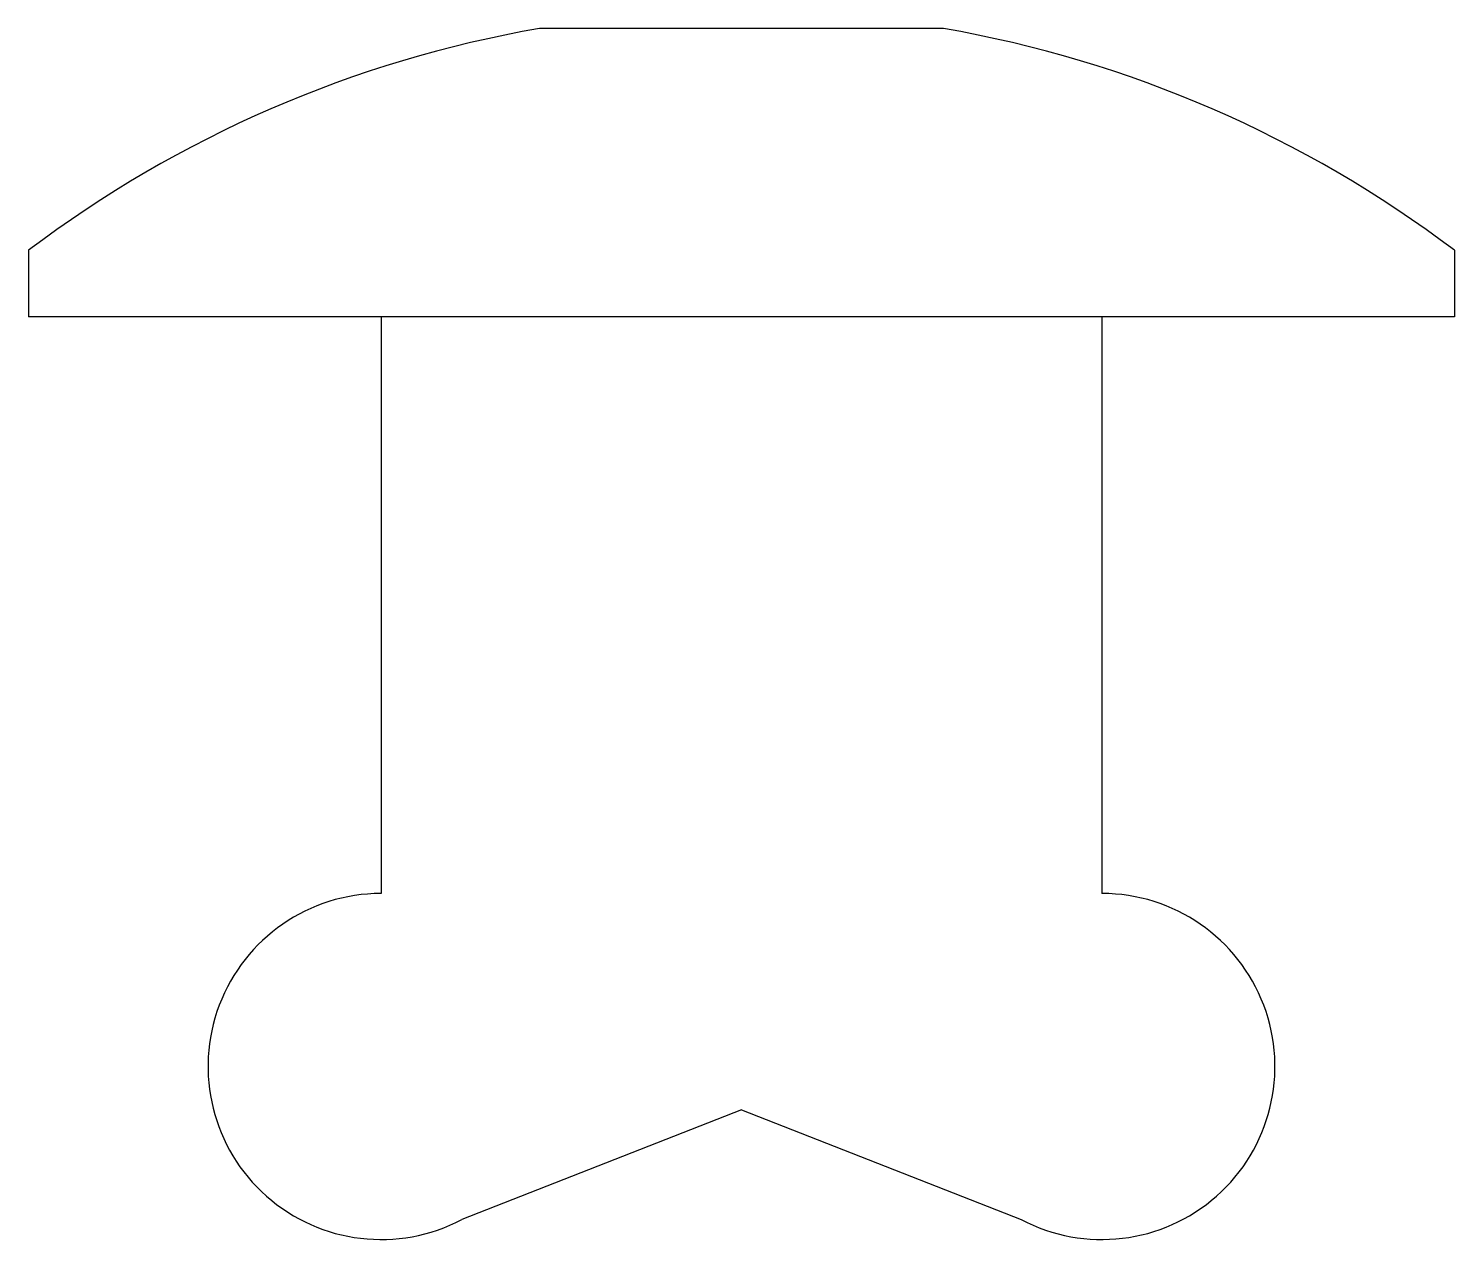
# Model space of a CAD drawing. Extents: x -4.95 to 4.95, y -6.4 to 2.
import ezdxf

# ---------------------------------------------------------------- set-up
doc = ezdxf.new("R2010")
doc.units = 0
doc.layers.get('0').update_dxf_attribs({"linetype": 'CONTINUOUS'})

msp = doc.modelspace()

# ---------------------------------------------------------------- linework, layer by layer
for p, q in [((1.4, 2), (-1.4, 2)), ((-4.945, 0.4616), (-4.945, 0)), ((4.945, 0.4616), (4.945, 0)), ((4.945, 0), (-4.945, 0)), ((-2.5, 0), (-2.5, -4)), ((2.5, 0), (2.5, -4)), ((0, -5.5), (-1.9391, -6.2609)), ((0, -5.5), (1.9391, -6.2609))]:
    msp.add_line(p, q)
for centre, radius, start, end in [((0, -6.0796), 8.2, 99.83036, 127.08856), ((0, -6.0796), 8.2, 52.91144, 80.16964), ((-2.5, -5.2), 1.2, 90, 297.86517), ((2.5, -5.2), 1.2, 242.13483, 90)]:
    msp.add_arc(centre, radius, start, end)

doc.saveas('drawing.dxf')
